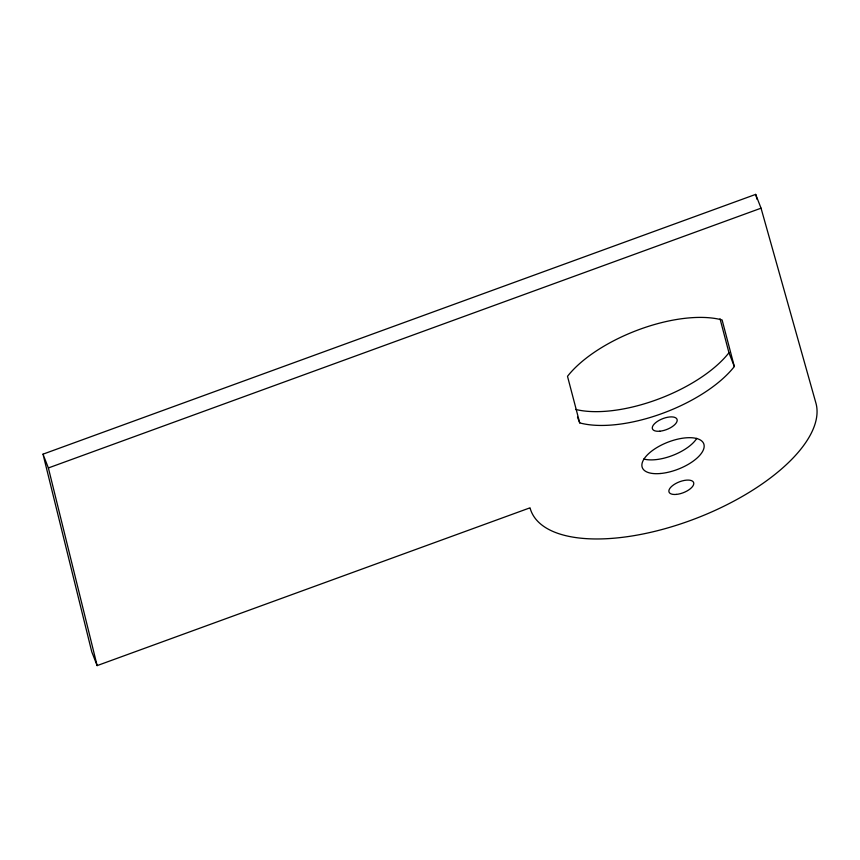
<?xml version="1.0" encoding="UTF-8"?>
<svg xmlns="http://www.w3.org/2000/svg" width="860" height="860" viewBox="0 0 860 860"><rect width="100%" height="100%" fill="white"/><g stroke="black" fill="none" stroke-linecap="round" stroke-linejoin="round"><path stroke-width="1.29" d="M43 454.166L755.671 194.392L761.046 208.184L816.043 403.555A152.37 66.79 -21.3 0 1 690.086 520.633A152.37 66.79 -21.3 0 1 530.029 507.819L97.137 665.608L91.762 651.816L43 454.166L48.375 467.958L97.137 665.608M48.375 467.958L761.046 208.184M720.035 318.781L728.947 352.74L734.332 366.532A98.835 43.322 -21.3 0 1 579.726 422.894L577.49 417.143M755.671 194.392L757.047 199.273M734.332 366.532L722.099 319.952A98.835 43.322 -21.3 0 0 567.503 376.315L579.726 422.894M728.947 352.74A98.835 43.322 -21.3 0 1 575.566 409.414M696.815 438.331A32.949 14.437 -21.3 0 1 643.796 459.014M660.77 473.484A32.949 14.437 -21.3 0 0 703.953 444.416A32.949 14.437 -21.3 0 0 654.385 449.156A32.949 14.437 -21.3 0 0 660.77 473.484M676.422 494.403A13.179 5.773 -21.3 0 0 693.697 482.772A13.179 5.773 -21.3 0 0 673.864 484.674A13.179 5.773 -21.3 0 0 676.422 494.403M659.835 431.204A13.179 5.773 -21.3 0 0 677.11 419.583A13.179 5.773 -21.3 0 0 657.276 421.475A13.179 5.773 -21.3 0 0 659.835 431.204"/></g></svg>
